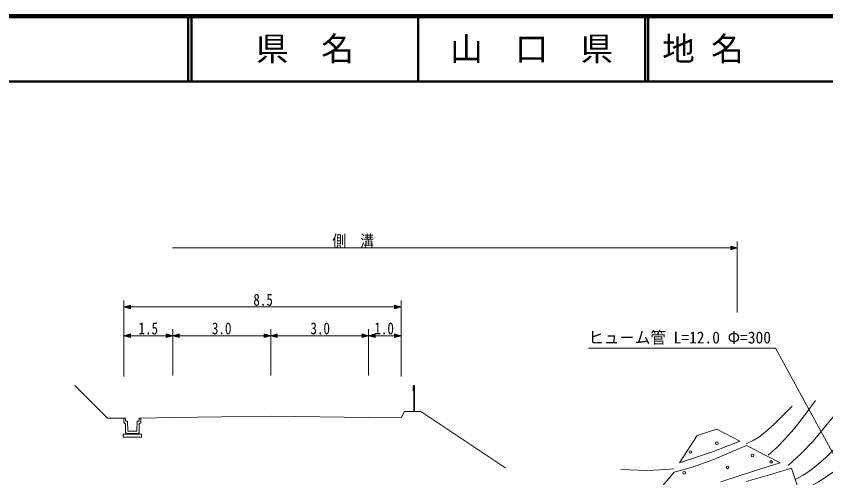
# Model space of a CAD drawing. Units: millimetres, scale not verified, with parts at other scales. Extents: x 40000 to 680000, y 20000 to 380000.
# Drawn here: x 271379 to 395456, y 309232 to 380000 of the extents above; entities that cross this region are included whole.
import ezdxf
from ezdxf.enums import TextEntityAlignment as Align

# ---------------------------------------------------------------- set-up
doc = ezdxf.new("R2010")
doc.units = ezdxf.units.MM
doc.header["$LTSCALE"] = 1000
for name, color, linetype, lineweight in [('M-BGD', 7, 'Continuous', 13), ('M-STR-HTXT', 7, 'Continuous', 13), ('M-TTL', 2, 'Continuous', 140), ('M-TTL-LINE', 7, 'Continuous', 50), ('M-TTL-TXT', 7, 'Continuous', 50)]:
    doc.layers.add(name, color=color, linetype=linetype, lineweight=lineweight)
doc.styles.add('ＭＳ ゴシック', font='')
doc.styles.get('ＭＳ ゴシック').set_extended_font_data('MS Gothic')

msp = doc.modelspace()

# ---------------------------------------------------------------- linework, layer by layer
at = {"layer": 'M-BGD'}
for p, q in [((285379, 318368), (280379, 323368)), ((332224, 323315), (332332, 323405)), ((332224, 323045), (332224, 323315)), ((332332, 322955), (332224, 323045)), ((332224, 322865), (332332, 322955)), ((332224, 322595), (332224, 322865)), ((332332, 319405), (332332, 323405)), ((332332, 323405), (332432, 323405)), ((332432, 323405), (332432, 319405)), ((332332, 322505), (332224, 322595)), ((330879, 319405), (330379, 318405)), ((333379, 319405), (330879, 319405)), ((346395, 310728), (333379, 319405)), ((287879, 318368), (285379, 318368)), ((287879, 318368), (288129, 318368)), ((287879, 317668), (287879, 318368)), ((287879, 317668), (288129, 317524)), ((288129, 318368), (288154, 317893)), ((288154, 317893), (288429, 317893)), ((288429, 317893), (288476, 316493)), ((289882, 316493), (289929, 317893)), ((289929, 317893), (290204, 317893)), ((290204, 317893), (290229, 318368)), ((290229, 318368), (290479, 318368)), ((290479, 317668), (290229, 317524)), ((295379, 318480), (290479, 318368)), ((290479, 318368), (290479, 317668)), ((310379, 318705), (295379, 318480)), ((325379, 318480), (310379, 318705)), ((330379, 318405), (325379, 318480)), ((288129, 316193), (288129, 317524)), ((290229, 316193), (290229, 317524)), ((375752, 315700), (378748, 316666)), ((378748, 316666), (382277, 314835)), ((288279, 315943), (287779, 315943)), ((287779, 315943), (287779, 315443)), ((290579, 315443), (287779, 315443)), ((288129, 316193), (288279, 316043)), ((288279, 316043), (290079, 316043)), ((288279, 316043), (288279, 315943)), ((288279, 315943), (290079, 315943)), ((288579, 316393), (289779, 316393)), ((290079, 316043), (290229, 316193)), ((290079, 315943), (290079, 316043)), ((290579, 315943), (290079, 315943)), ((290579, 315443), (290579, 315943)), ((373055, 311506), (375752, 315700)), ((382277, 314835), (378082, 313204)), ((378149, 312005), (383309, 314169)), ((383309, 314169), (388469, 311539)), ((378082, 313204), (373055, 311506)), ((375019, 310840), (378149, 312005)), ((388469, 311539), (384674, 310341)), ((372223, 310108), (375019, 310840)), ((384674, 310341), (379380, 308610)), ((386804, 309708), (390200, 310707)), ((390200, 310707), (391798, 306013)), ((369626, 307045), (372223, 310108)), ((383242, 308676), (386804, 309708))]:
    msp.add_line(p, q, dxfattribs=at)
for points in [[(389712, 311126), (391674, 312950), (393533, 314835), (399506, 322127)], [(383225, 314435), (384314, 314945), (385213, 315482), (386403, 316438), (387585, 317519), (390322, 320226)], [(386621, 312694), (387882, 313848), (389116, 315119), (390584, 316757), (391888, 318362), (393892, 321097)], [(390736, 308993), (391980, 309635), (393008, 310294), (394242, 311255), (395435, 312322), (398307, 315199), (401298, 318000), (401814, 318295), (402351, 318441), (403697, 318489), (405018, 318423), (407117, 317780), (409225, 317027), (411193, 316041), (413099, 315196), (419038, 312824)], [(391346, 307469), (392323, 307692), (393294, 308036), (394354, 308601), (395367, 309263), (396954, 310371), (398661, 311692), (399440, 312343), (400269, 312890), (400766, 313098), (401538, 313280), (403437, 313398)], [(372156, 310604), (370163, 310435), (368082, 310372), (364051, 310481)]]:
    msp.add_lwpolyline(points, dxfattribs=at)
for centre in [(378748, 314548), (374728, 313190), (384234, 312660), (387063, 311663), (380407, 310827), (373751, 309991)]:
    msp.add_circle(centre, 200, dxfattribs=at)
for centre, start, end in [((288576, 316493), 180, 271.90915), ((289782, 316493), 268.09085, 0)]:
    msp.add_arc(centre, 100, start, end, dxfattribs=at)
at = {"layer": 'M-STR-HTXT'}
for p, q in [((381877, 345478), (381877, 334587)), ((295335, 344478), (381877, 344478)), ((380877, 344198), (380877, 344758)), ((380877, 344758), (381877, 344478)), ((381877, 344478), (380877, 344198)), ((380917, 344278), (380917, 344678)), ((380917, 344678), (381597, 344478)), ((381597, 344478), (380917, 344278)), ((380957, 344358), (380957, 344598)), ((380957, 344598), (381437, 344478)), ((381437, 344478), (380957, 344358)), ((380997, 344438), (380997, 344518)), ((380997, 344518), (381197, 344478)), ((381197, 344478), (380997, 344438)), ((287879, 324784), (287879, 336420)), ((330379, 336420), (330379, 324784)), ((287879, 335420), (288879, 335700)), ((288879, 335140), (287879, 335420)), ((287879, 335420), (330379, 335420)), ((288159, 335420), (288839, 335620)), ((288839, 335220), (288159, 335420)), ((288319, 335420), (288799, 335540)), ((288799, 335300), (288319, 335420)), ((288559, 335420), (288759, 335460)), ((288759, 335380), (288559, 335420)), ((288759, 335460), (288759, 335380)), ((288799, 335540), (288799, 335300)), ((288839, 335620), (288839, 335220)), ((288879, 335700), (288879, 335140)), ((329379, 335140), (329379, 335700)), ((329379, 335700), (330379, 335420)), ((330379, 335420), (329379, 335140)), ((329419, 335220), (329419, 335620)), ((329419, 335620), (330099, 335420)), ((330099, 335420), (329419, 335220)), ((329459, 335300), (329459, 335540)), ((329459, 335540), (329939, 335420)), ((329939, 335420), (329459, 335300)), ((329499, 335380), (329499, 335460)), ((329499, 335460), (329699, 335420)), ((329699, 335420), (329499, 335380)), ((287879, 331021), (288879, 331301)), ((288879, 331301), (288879, 330741)), ((294379, 330741), (294379, 331301)), ((294379, 331301), (295379, 331021)), ((295379, 332021), (295379, 324892)), ((295379, 331021), (296379, 331301)), ((296379, 331301), (296379, 330741)), ((309379, 330741), (309379, 331301)), ((309379, 331301), (310379, 331021)), ((310379, 332021), (310379, 324892)), ((310379, 331021), (311379, 331301)), ((311379, 331301), (311379, 330741)), ((324379, 330741), (324379, 331301)), ((324379, 331301), (325379, 331021)), ((325379, 332021), (325379, 324892)), ((325379, 331021), (326379, 331301)), ((326379, 331301), (326379, 330741)), ((329379, 330741), (329379, 331301)), ((329379, 331301), (330379, 331021)), ((288879, 330741), (287879, 331021)), ((287879, 331021), (295379, 331021)), ((288159, 331021), (288839, 331221)), ((288839, 330821), (288159, 331021)), ((288319, 331021), (288799, 331141)), ((288799, 330901), (288319, 331021)), ((288559, 331021), (288759, 331061)), ((288759, 330981), (288559, 331021)), ((288759, 331061), (288759, 330981)), ((288799, 331141), (288799, 330901)), ((288839, 331221), (288839, 330821)), ((295379, 331021), (294379, 330741)), ((294419, 330821), (294419, 331221)), ((294419, 331221), (295099, 331021)), ((295099, 331021), (294419, 330821)), ((294459, 330901), (294459, 331141)), ((294459, 331141), (294939, 331021)), ((294939, 331021), (294459, 330901)), ((294499, 330981), (294499, 331061)), ((294499, 331061), (294699, 331021)), ((294699, 331021), (294499, 330981)), ((296379, 330741), (295379, 331021)), ((295379, 331021), (310379, 331021)), ((295659, 331021), (296339, 331221)), ((296339, 330821), (295659, 331021)), ((295819, 331021), (296299, 331141)), ((296299, 330901), (295819, 331021)), ((296059, 331021), (296259, 331061)), ((296259, 330981), (296059, 331021)), ((296259, 331061), (296259, 330981)), ((296299, 331141), (296299, 330901)), ((296339, 331221), (296339, 330821)), ((310379, 331021), (309379, 330741)), ((309419, 330821), (309419, 331221)), ((309419, 331221), (310099, 331021)), ((310099, 331021), (309419, 330821)), ((309459, 330901), (309459, 331141)), ((309459, 331141), (309939, 331021)), ((309939, 331021), (309459, 330901)), ((309499, 330981), (309499, 331061)), ((309499, 331061), (309699, 331021)), ((309699, 331021), (309499, 330981)), ((311379, 330741), (310379, 331021)), ((310379, 331021), (325379, 331021)), ((310659, 331021), (311339, 331221)), ((311339, 330821), (310659, 331021)), ((310819, 331021), (311299, 331141)), ((311299, 330901), (310819, 331021)), ((311059, 331021), (311259, 331061)), ((311259, 330981), (311059, 331021)), ((311259, 331061), (311259, 330981)), ((311299, 331141), (311299, 330901)), ((311339, 331221), (311339, 330821)), ((325379, 331021), (324379, 330741)), ((324419, 330821), (324419, 331221)), ((324419, 331221), (325099, 331021)), ((325099, 331021), (324419, 330821)), ((324459, 330901), (324459, 331141)), ((324459, 331141), (324939, 331021)), ((324939, 331021), (324459, 330901)), ((324499, 330981), (324499, 331061)), ((324499, 331061), (324699, 331021)), ((324699, 331021), (324499, 330981)), ((326379, 330741), (325379, 331021)), ((325379, 331021), (330379, 331021)), ((325659, 331021), (326339, 331221)), ((326339, 330821), (325659, 331021)), ((325819, 331021), (326299, 331141)), ((326299, 330901), (325819, 331021)), ((326059, 331021), (326259, 331061)), ((326259, 330981), (326059, 331021)), ((326259, 331061), (326259, 330981)), ((326299, 331141), (326299, 330901)), ((326339, 331221), (326339, 330821)), ((330379, 331021), (329379, 330741)), ((329419, 330821), (329419, 331221)), ((329419, 331221), (330099, 331021)), ((330099, 331021), (329419, 330821)), ((329459, 330901), (329459, 331141)), ((329459, 331141), (329939, 331021)), ((329939, 331021), (329459, 330901)), ((329499, 330981), (329499, 331061)), ((329499, 331061), (329699, 331021)), ((329699, 331021), (329499, 330981)), ((387749, 329128), (359065, 329128)), ((398556, 309269), (387749, 329128))]:
    msp.add_line(p, q, dxfattribs=at)
at = {"layer": 'M-TTL'}
msp.add_line((680000, 380000), (40000, 380000), dxfattribs=at)
at = {"layer": 'M-TTL-LINE'}
for p, q in [((297750, 380000), (297750, 370000)), ((298250, 380000), (298250, 370000)), ((333000, 380000), (333000, 370000)), ((367750, 380000), (367750, 370000)), ((368250, 380000), (368250, 370000)), ((40000, 370000), (680000, 370000))]:
    msp.add_line(p, q, dxfattribs=at)

# ---------------------------------------------------------------- texts
at = {"layer": 'M-STR-HTXT', "style": 'ＭＳ ゴシック'}
for s, width, p in [('側\u3000溝 ', 0.85, (319829, 344063)), ('8.5', 0.8, (307723, 335068)), ('1.5', 0.8, (290123, 330670)), ('3.0', 0.8, (301373, 330670)), ('3.0', 0.8, (316473, 330670)), ('1.0', 0.8, (326273, 330670)), ('ヒュ－ム管 L=12.0 Φ=300', 0.95, (359065, 329277))]:
    msp.add_text(s, height=1833, dxfattribs=dict(at, width=width)).set_placement(p, align=Align.BOTTOM_LEFT)
at = {"layer": 'M-TTL-TXT', "style": 'ＭＳ ゴシック'}
for s, p in [('県\u3000名', (315625, 375000)), ('山\u3000口\u3000県', (350375, 375000))]:
    msp.add_text(s, height=3666, dxfattribs=at).set_placement(p, align=Align.MIDDLE_CENTER)
msp.add_text('地 名', height=3666, dxfattribs=at).set_placement((370380, 375000), align=Align.MIDDLE_LEFT)

doc.saveas('drawing.dxf')
